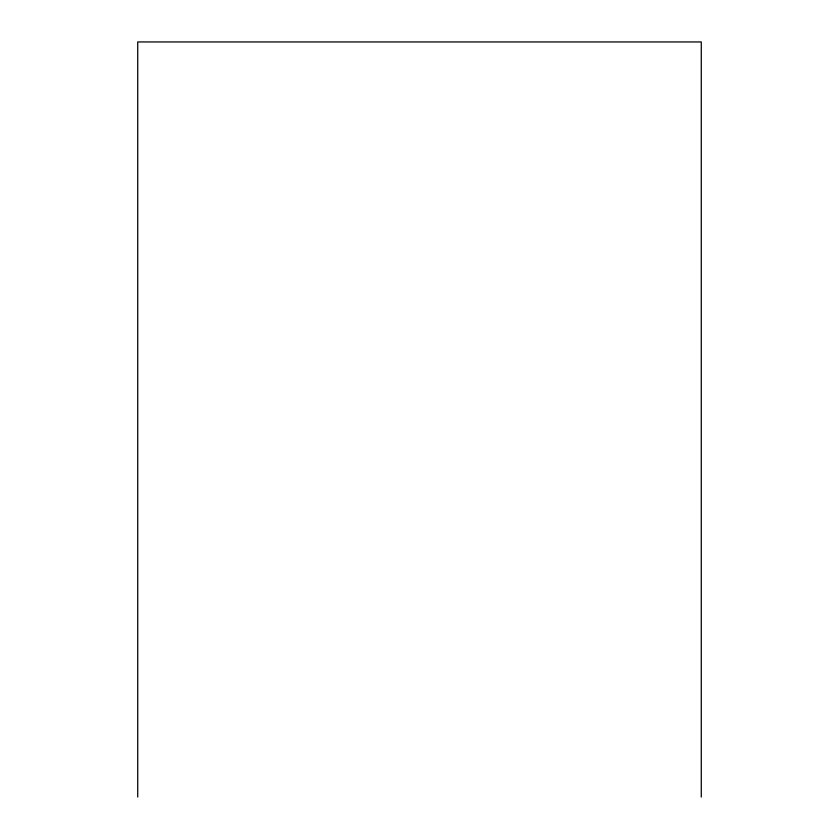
<?xml version="1.0" encoding="UTF-8"?>
<svg xmlns="http://www.w3.org/2000/svg" width="839" height="839" viewBox="0 0 839 839"><rect width="100%" height="100%" fill="white"/><g stroke="black" fill="none" stroke-linecap="round" stroke-linejoin="round"><path stroke-width="1.26" d="M701.278 797.05L701.278 41.95L137.722 41.95L137.722 797.05"/></g></svg>
